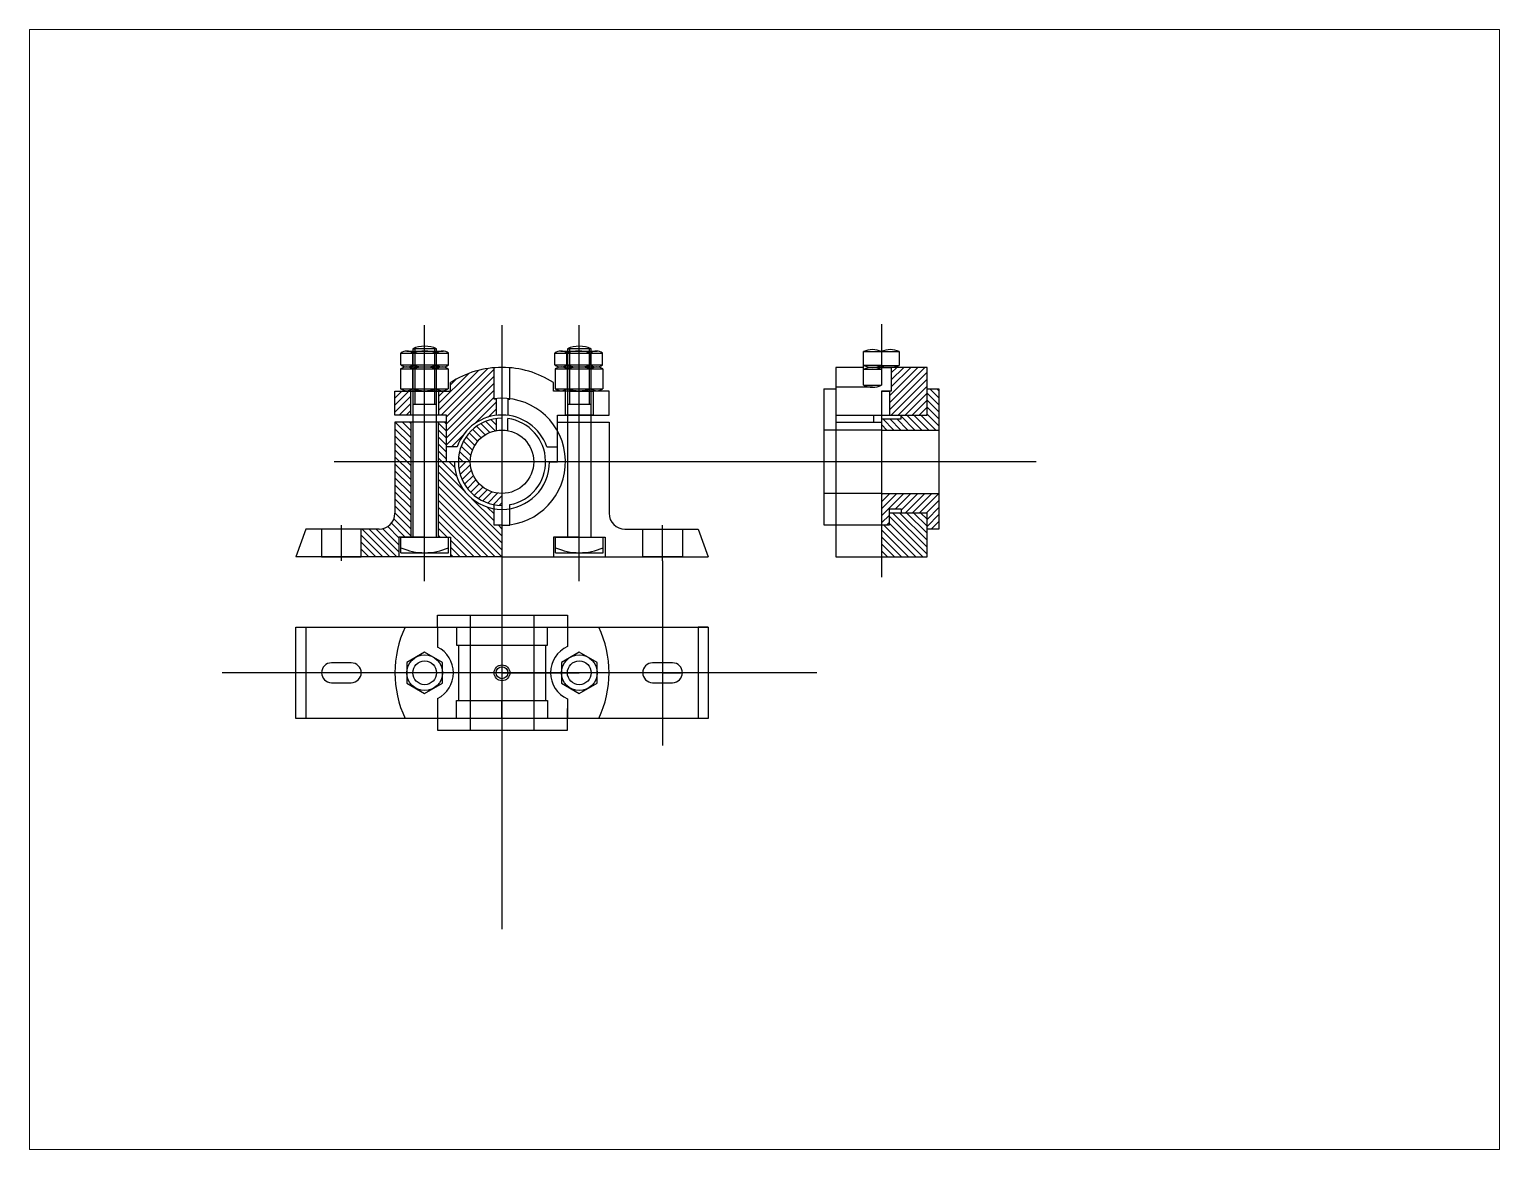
# Paper-space layout 'Layout1' of a CAD drawing. Header units: millimetres. Extents: x 1.05 to 9.45, y 0.8 to 7.2.
# The model-space entities are those that its viewports show. They can reach past a viewport. Long polylines and large blocks are cut down to what shows.
import ezdxf

# ---------------------------------------------------------------- set-up
doc = ezdxf.new("R2010")
doc.units = ezdxf.units.MM
doc.header["$MEASUREMENT"] = 0
for name, pattern in [('ACAD_ISO02W100', [15, 12, -3]), ('CENTER', [2, 1.25, -0.25, 0.25, -0.25]), ('HIDDEN2', [0.1875, 0.125, -0.0625])]:
    doc.linetypes.add(name, pattern=pattern)

msp = doc.modelspace()

# ---------------------------------------------------------------- hatches: boundary and pattern name
h = msp.add_hatch()
h.set_pattern_fill('ANSI31', color=256, scale=20, angle=180)
h.set_pattern_definition([(225, (349.7635, 385.8599), (1.76777, -1.76777), [])])
h.paths.add_polyline_path([(317.62, 402.26), (309.62, 402.26), (309.62, 390.26), (317.62, 390.26)])
h.paths.add_polyline_path([(360.62, 398.26), (359.62, 398.26), (359.62, 414.1, 0.12286), (337.62, 406.61), (337.62, 402.26), (331.62, 402.26), (331.62, 390.26), (335.62, 390.26), (335.62, 374.26), (340.99, 374.26, -0.283669), (360.62, 390.08)])
h = msp.add_hatch()
h.set_pattern_fill('ANSI31', color=256, scale=20, angle=180)
h.paths.add_polyline_path([(578, 414.26), (560, 414.26), (560, 402.26), (559, 402.26), (559, 390.26), (578, 390.26)])
h = msp.add_hatch()
h.set_pattern_fill('ANSI31', color=256, scale=20, angle=270)
h.paths.add_polyline_path([(578, 340.93), (559, 340.93), (559, 334.93), (555, 334.93), (555, 318.68), (578, 318.68)])
h.paths.add_polyline_path([(584, 403.5), (578, 403.5), (578, 390.26), (565, 390.26), (565, 388.26), (555, 388.26), (555, 382.68), (584, 382.68)])
h = msp.add_hatch()
h.set_pattern_fill('ANSI31', color=256, scale=20, angle=90)
h.paths.add_polyline_path([(359.62, 343.01, -0.365977), (339.62, 366.68), (331.62, 366.68), (331.62, 328.68), (336.62, 328.68), (337.62, 328.68), (337.62, 318.68), (363.62, 318.68), (363.62, 334.68), (359.62, 334.68)])
h.paths.add_polyline_path([(311.62, 328.68), (317.62, 328.68), (317.62, 366.68), (309.62, 366.68), (309.62, 340.68, -0.414214), (301.62, 332.68), (292.62, 332.68), (292.62, 318.68), (311.62, 318.68)])
h.paths.add_polyline_path([(335.62, 386.68), (331.62, 386.68), (331.62, 366.68), (335.62, 366.68)])
h.paths.add_polyline_path([(317.62, 386.68), (309.62, 386.68), (309.62, 366.68), (317.62, 366.68)])
h = msp.add_hatch()
h.set_pattern_fill('ANSI31', color=256, scale=20, angle=270)
h.paths.add_polyline_path([(360.62, 388.47, 0.374693), (341.62, 366.68), (347.62, 366.68, -0.359988), (360.62, 382.39)])
h = msp.add_hatch()
h.set_pattern_fill('ANSI31', color=256, scale=20, angle=180)
h.paths.add_polyline_path([(347.62, 366.68), (341.62, 366.68, 0.414214), (363.62, 344.68), (363.62, 350.68, -0.414214)])
h = msp.add_hatch()
h.set_pattern_fill('ANSI31', color=256, scale=20, angle=180)
h.paths.add_polyline_path([(584, 350.68), (555, 350.68), (555, 334.93), (559, 334.93), (559, 342.93), (565, 342.93), (565, 340.93), (578, 340.93), (578, 332.68), (584, 332.68)])

# ---------------------------------------------------------------- linework, layer by layer
at = {"linetype": 'CENTER'}
for p, q in [((324.62, 306.5), (324.62, 435.5)), ((363.62, 435.5), (363.62, 131)), ((402.62, 306.5), (402.62, 435.5)), ((555, 402.26), (555, 308.5)), ((633, 366.68), (279, 366.68)), ((282.62, 316.68), (282.62, 334.68)), ((444.62, 316.68), (444.62, 334.68)), ((522.5, 260.25), (222.5, 260.25))]:
    msp.add_line(p, q, dxfattribs=at)
for p, q in [((555, 436), (555, 405.26)), ((330.62, 423.68), (318.62, 423.68)), ((318.62, 423.68), (318.62, 328.68)), ((318.62, 423.68), (319.62, 423.68)), ((319.62, 423.68), (319.62, 395.68)), ((330.62, 423.68), (329.62, 423.68)), ((329.62, 423.68), (329.62, 395.68)), ((330.62, 328.68), (330.62, 423.68)), ((408.62, 423.68), (396.62, 423.68)), ((396.62, 423.68), (397.62, 423.68)), ((397.62, 423.68), (397.62, 395.68)), ((408.62, 423.68), (407.62, 423.68)), ((407.62, 423.68), (407.62, 395.68)), ((312.66, 415.49), (312.66, 421.49)), ((312.66, 421.49), (336.66, 421.49)), ((312.66, 415.49), (336.66, 415.49)), ((315.66, 422.49), (334, 422.49)), ((318.66, 415.49), (318.66, 421.51)), ((318.66, 415.49), (318.66, 421.51)), ((318.66, 415.49), (318.66, 421.51)), ((318.66, 415.49), (318.66, 421.51)), ((330.66, 415.49), (330.66, 421.49)), ((336.66, 415.49), (336.66, 421.49)), ((390.31, 415.49), (390.31, 421.49)), ((390.31, 421.49), (414.31, 421.49)), ((390.31, 415.49), (414.31, 415.49)), ((393.31, 422.49), (411.64, 422.49)), ((396.31, 415.49), (396.31, 421.51)), ((396.31, 415.49), (396.31, 421.51)), ((396.31, 415.49), (396.31, 421.51)), ((396.31, 415.49), (396.31, 421.51)), ((408.31, 415.49), (408.31, 421.49)), ((414.31, 415.49), (414.31, 421.49)), ((546, 415.26), (546, 422.26)), ((546, 422.26), (564, 422.26)), ((564, 422.26), (564, 415.26)), ((312.5, 413.5), (312.5, 403.5)), ((312.5, 413.5), (336.5, 413.5)), ((315.65, 414.5), (333.32, 414.5)), ((315.66, 414.49), (334.04, 414.49)), ((318.5, 413.5), (318.5, 403.5)), ((330.5, 413.5), (330.5, 403.5)), ((336.5, 413.5), (336.5, 403.5)), ((359.62, 398.26), (359.62, 414.1)), ((367.62, 398.26), (367.62, 414.1)), ((390.5, 413.5), (390.5, 403.5)), ((390.5, 413.5), (414.5, 413.5)), ((393.31, 414.49), (411.69, 414.49)), ((393.65, 414.5), (411.32, 414.5)), ((396.5, 413.5), (396.5, 403.5)), ((408.5, 413.5), (408.5, 403.5)), ((414.5, 413.5), (414.5, 403.5)), ((532, 414.26), (532, 318.68)), ((546, 414.26), (532, 414.26)), ((555, 415.26), (546, 415.26)), ((546, 413.26), (546, 415.26)), ((546, 405.26), (546, 414.26)), ((555, 413.26), (546, 413.26)), ((578, 414.26), (550.5, 414.26)), ((555, 414.26), (555, 415.26)), ((555, 415.26), (564, 415.26)), ((555, 414.26), (560, 414.26)), ((555, 414.26), (555, 413.26)), ((560, 414.26), (560, 402.26)), ((578, 390.26), (578, 414.26)), ((309.62, 390.26), (309.62, 402.26)), ((309.62, 402.26), (337.62, 402.26)), ((312.5, 403.5), (336.5, 403.5)), ((315.65, 402.5), (333.32, 402.5)), ((317.62, 390.26), (317.62, 402.26)), ((318.5, 403.5), (323.5, 403.5)), ((324.62, 402.26), (325.12, 402.26)), ((331.62, 402.26), (331.62, 390.26)), ((337.62, 402.26), (337.62, 406.61)), ((389.62, 402.26), (389.62, 406.61)), ((417.62, 402.26), (389.62, 402.26)), ((390.5, 403.5), (414.5, 403.5)), ((393.65, 402.5), (411.32, 402.5)), ((395.62, 390.26), (395.62, 402.26)), ((397.62, 402.26), (402.62, 402.26)), ((402.62, 402.26), (409.62, 402.26)), ((409.62, 402.26), (409.62, 390.26)), ((417.62, 390.26), (417.62, 402.26)), ((526, 403.5), (532, 403.5)), ((526, 403.5), (526, 334.93)), ((546, 404.26), (532, 404.26)), ((546, 405.26), (555, 405.26)), ((546, 405.26), (550.5, 405.26)), ((550.5, 404.26), (546, 404.26)), ((560, 402.26), (555, 402.26)), ((555, 402.26), (555, 390.26)), ((555, 402.26), (559, 402.26)), ((559, 402.26), (559, 390.26)), ((578, 403.5), (584, 403.5)), ((584, 403.5), (584, 332.68)), ((318.62, 395.68), (330.62, 395.68)), ((360.62, 398.26), (359.62, 398.26)), ((360.62, 398.26), (360.62, 390.08)), ((366.62, 398.26), (367.62, 398.26)), ((366.62, 398.26), (366.62, 390.08)), ((396.62, 395.68), (408.62, 395.68)), ((335.62, 390.26), (309.62, 390.26)), ((317.62, 386.68), (309.62, 386.68)), ((309.62, 386.68), (309.62, 340.68)), ((331.62, 386.68), (317.62, 386.68)), ((317.62, 386.68), (317.62, 328.68)), ((331.62, 328.68), (331.62, 386.68)), ((335.62, 386.68), (331.62, 386.68)), ((335.62, 374.26), (335.62, 390.26)), ((335.62, 366.68), (335.62, 386.68)), ((360.62, 388.47), (360.62, 382.39)), ((366.62, 382.39), (366.62, 388.47)), ((391.62, 374.26), (391.62, 390.26)), ((391.62, 390.26), (417.62, 390.26)), ((391.62, 366.68), (391.62, 386.68)), ((391.62, 386.68), (395.62, 386.68)), ((409.62, 390.26), (395.62, 390.26)), ((395.62, 386.68), (409.62, 386.68)), ((409.62, 386.68), (417.62, 386.68)), ((417.62, 386.68), (417.62, 340.68)), ((532, 390.26), (555, 390.26)), ((532, 386.68), (555, 386.68)), ((551, 390.26), (551, 386.68)), ((555, 390.26), (578, 390.26)), ((555, 390.26), (555, 388.26)), ((555, 390.26), (555, 388.26)), ((555, 388.26), (565, 388.26)), ((565, 388.26), (565, 390.26)), ((555, 382.68), (584, 382.68)), ((340.99, 374.26), (335.62, 374.26)), ((386.25, 374.26), (391.62, 374.26)), ((339.62, 366.68), (335.62, 366.68)), ((363.62, 366.68), (363.62, 366.68)), ((387.62, 366.68), (391.62, 366.68)), ((555, 350.68), (584, 350.68)), ((359.62, 334.68), (359.62, 345.04)), ((363.62, 342.68), (363.62, 334.68)), ((367.62, 334.68), (367.62, 345.04)), ((559, 334.93), (559, 342.93)), ((559, 342.93), (565, 342.93)), ((565, 342.93), (565, 340.93)), ((363.62, 334.68), (359.62, 334.68)), ((363.62, 334.68), (367.62, 334.68)), ((526, 334.93), (555, 334.93)), ((555, 334.93), (559, 334.93)), ((559, 340.93), (578, 340.93)), ((578, 318.68), (578, 340.93)), ((264.62, 332.68), (259.62, 318.68)), ((301.62, 332.68), (264.62, 332.68)), ((282.62, 332.68), (272.62, 332.68)), ((272.62, 332.68), (272.62, 318.68)), ((292.62, 318.68), (292.62, 332.68)), ((324.62, 328.68), (311.62, 328.68)), ((311.62, 328.68), (311.62, 318.68)), ((312.62, 320.68), (312.62, 328.68)), ((312.62, 328.68), (336.62, 328.68)), ((324.62, 328.68), (337.62, 328.68)), ((324.62, 328.68), (331.62, 328.68)), ((336.62, 320.68), (336.62, 328.68)), ((337.62, 328.68), (337.62, 318.68)), ((425.62, 332.68), (462.62, 332.68)), ((444.62, 332.68), (454.62, 332.68)), ((462.62, 332.68), (467.62, 318.68)), ((584, 332.68), (578, 332.68)), ((312.62, 320.68), (336.62, 320.68)), ((363.62, 318.68), (259.62, 318.68)), ((272.62, 318.68), (292.62, 318.68)), ((363.62, 318.68), (467.62, 318.68)), ((454.62, 318.68), (434.62, 318.68)), ((444.62, 316.68), (444.62, 223.5)), ((532, 318.68), (578, 318.68)), ((331.12, 283.25), (331.12, 289.25)), ((331.12, 289.25), (396.62, 289.25)), ((396.62, 289.25), (396.62, 283.25)), ((259.62, 237.25), (259.62, 283.25)), ((259.62, 283.25), (363.62, 283.25)), ((259.62, 283.25), (264.62, 283.25)), ((264.62, 283.25), (264.62, 237.25)), ((331.12, 283.25), (331.12, 273.21)), ((363.62, 283.25), (467.62, 283.25)), ((396.62, 283.25), (396.62, 273.45)), ((467.62, 283.25), (462.62, 283.25)), ((462.62, 283.25), (462.62, 237.25)), ((467.62, 283.25), (467.62, 237.25)), ((272.62, 260.25), (272.62, 260.25)), ((287.62, 265.25), (277.62, 265.25)), ((292.62, 260.25), (292.62, 260.25)), ((363.62, 260.25), (324.62, 260.25)), ((363.62, 260.25), (402.62, 260.25)), ((434.62, 260.25), (434.62, 260.25)), ((449.62, 265.25), (439.62, 265.25)), ((444.62, 260.25), (454.62, 260.25)), ((454.62, 260.25), (454.62, 260.25)), ((277.62, 255.25), (287.62, 255.25)), ((439.62, 255.25), (449.62, 255.25)), ((331.12, 247.29), (331.12, 237.25)), ((363.62, 237.25), (363.62, 246.25)), ((396.62, 247.05), (396.62, 237.25)), ((396.62, 231.25), (396.62, 242.15)), ((467.62, 237.25), (259.62, 237.25)), ((331.12, 237.25), (331.12, 231.25)), ((331.12, 231.25), (396.62, 231.25))]:
    msp.add_line(p, q)
at = {"linetype": 'ACAD_ISO02W100'}
for p, q in [((396.62, 423.68), (396.62, 328.68)), ((408.62, 328.68), (408.62, 423.68)), ((555, 382.68), (526, 382.68)), ((555, 350.68), (526, 350.68)), ((402.62, 328.68), (389.62, 328.68)), ((389.62, 328.68), (389.62, 318.68)), ((390.62, 320.68), (390.62, 328.68)), ((390.62, 328.68), (414.62, 328.68)), ((402.62, 328.68), (395.62, 328.68)), ((402.62, 328.68), (415.62, 328.68)), ((414.62, 320.68), (414.62, 328.68)), ((415.62, 328.68), (415.62, 318.68)), ((390.62, 320.68), (414.62, 320.68)), ((347.62, 289.25), (347.62, 231.25)), ((379.62, 289.25), (379.62, 231.25)), ((340.62, 283.25), (340.62, 274.25)), ((386.62, 274.25), (386.62, 283.25)), ((340.62, 274.25), (386.62, 274.25)), ((341.62, 274.25), (341.62, 246.25)), ((385.62, 274.25), (385.62, 246.25)), ((340.62, 237.25), (340.62, 246.25)), ((340.62, 246.25), (386.62, 246.25)), ((386.62, 246.25), (386.62, 237.25))]:
    msp.add_line(p, q, dxfattribs=at)
at = {"linetype": 'HIDDEN2'}
for p, q in [((434.62, 318.68), (434.62, 332.68)), ((454.62, 332.68), (454.62, 318.68))]:
    msp.add_line(p, q, dxfattribs=at)
for points in [[(333.62, 265.45), (324.62, 270.64), (315.62, 265.45), (315.62, 255.05), (324.62, 249.86), (333.62, 255.05)], [(393.62, 255.05), (402.62, 249.86), (411.62, 255.05), (411.62, 265.45), (402.62, 270.64), (393.62, 265.45)]]:
    msp.add_lwpolyline(points, close=True)
for centre, radius in [((363.62, 366.68), 16), ((324.62, 260.25), 9), ((402.62, 260.25), 9), ((324.62, 260.25), 6), ((363.62, 260.25), 4), ((363.62, 260.25), 3), ((402.62, 260.25), 6)]:
    msp.add_circle(centre, radius)
for centre, radius, start, end in [((324.62, 410.34), 14.63, 65.783, 114.217), ((402.62, 410.34), 14.63, 65.783, 114.217), ((550.5, 412.64), 10.62, 64.94238, 115.05762), ((559.5, 412.64), 10.62, 64.94238, 115.05762), ((315.64, 417.43), 5.03, 53.58924, 126.29752), ((315.66, 419.51), 5.01, 233.2452, 306.7548), ((324.64, 404.12), 18.39, 70.88744, 109.11256), ((324.66, 432.98), 18.49, 251.06216, 288.93784), ((333.66, 417.55), 4.96, 52.74492, 127.25508), ((333.66, 419.42), 4.94, 232.63293, 307.36707), ((393.29, 417.43), 5.03, 53.58924, 126.29752), ((393.31, 419.51), 5.01, 233.2452, 306.7548), ((402.29, 404.12), 18.39, 70.88744, 109.11256), ((402.31, 432.98), 18.49, 251.06216, 288.93784), ((411.31, 417.55), 4.96, 52.74492, 127.25508), ((411.31, 419.42), 4.94, 232.63293, 307.36707), ((315.5, 409.49), 5.01, 53.17662, 126.82338), ((324.5, 395.84), 18.65, 71.23717, 108.76283), ((333.5, 409.48), 5.01, 53.2579, 126.7421), ((363.62, 366.26), 48, 90, 122.79717), ((363.62, 366.26), 48, 57.20283, 90), ((393.5, 409.49), 5.01, 53.17662, 126.82338), ((402.5, 395.84), 18.65, 71.23717, 108.76283), ((411.5, 409.48), 5.01, 53.2579, 126.7421), ((550.5, 424.89), 10.62, 244.94238, 295.05762), ((550.5, 403.64), 10.62, 64.94238, 115.05762), ((558.8, 427.55), 13.34, 253.43299, 292.92667), ((315.5, 407.58), 5.06, 233.6439, 306.3561), ((324.5, 421.06), 18.56, 251.13384, 288.86616), ((333.5, 407.52), 5.02, 233.27904, 306.72096), ((393.5, 407.58), 5.06, 233.6439, 306.3561), ((402.5, 421.06), 18.56, 251.13384, 288.86616), ((411.5, 407.52), 5.02, 233.27904, 306.72096), ((550.5, 414.89), 10.62, 244.94238, 295.05762), ((363.62, 366.68), 32, 277.18076, 97.18076), ((363.62, 366.26), 24, 90, 160.52878), ((363.62, 366.68), 22, 90, 270), ((363.62, 366.68), 24, 180, 270), ((301.62, 340.68), 8, 270, 360), ((425.62, 340.68), 8, 180, 270), ((324.64, 350.49), 29.7, 246.19875, 293.80125), ((363.62, 260.25), 54, 154.79071, 205.20929), ((363.62, 260.25), 54, 334.79071, 25.20929), ((324.62, 260.25), 14.5, 296.63312, 63.36688), ((402.62, 260.25), 14.5, 114.44334, 245.55666), ((277.62, 260.25), 5, 90, 180), ((277.62, 260.25), 5, 180, 270), ((287.62, 260.25), 5, 0, 90), ((287.62, 260.25), 5, 270, 0), ((439.62, 260.25), 5, 90, 180), ((439.62, 260.25), 5, 180, 270), ((449.62, 260.25), 5, 0, 90), ((449.62, 260.25), 5, 270, 0)]:
    msp.add_arc(centre, radius, start, end)
at = {"linetype": 'ACAD_ISO02W100'}
for centre, radius, start, end in [((363.62, 366.26), 24, 19.47122, 90), ((363.62, 366.68), 22, 280.47568, 82.16252), ((363.62, 366.68), 24, 270, 0), ((402.64, 350.49), 29.7, 246.19875, 293.80125)]:
    msp.add_arc(centre, radius, start, end, dxfattribs=at)

psp = doc.layouts.get("Layout1")

# ---------------------------------------------------------------- viewports
at = {"layer": '0'}
psp.add_viewport(center=(5.25, 4), size=(8.4, 6.4), view_center_point=(496.0302, 302.25), view_height=564.993336, dxfattribs=at)

doc.saveas('drawing.dxf')
